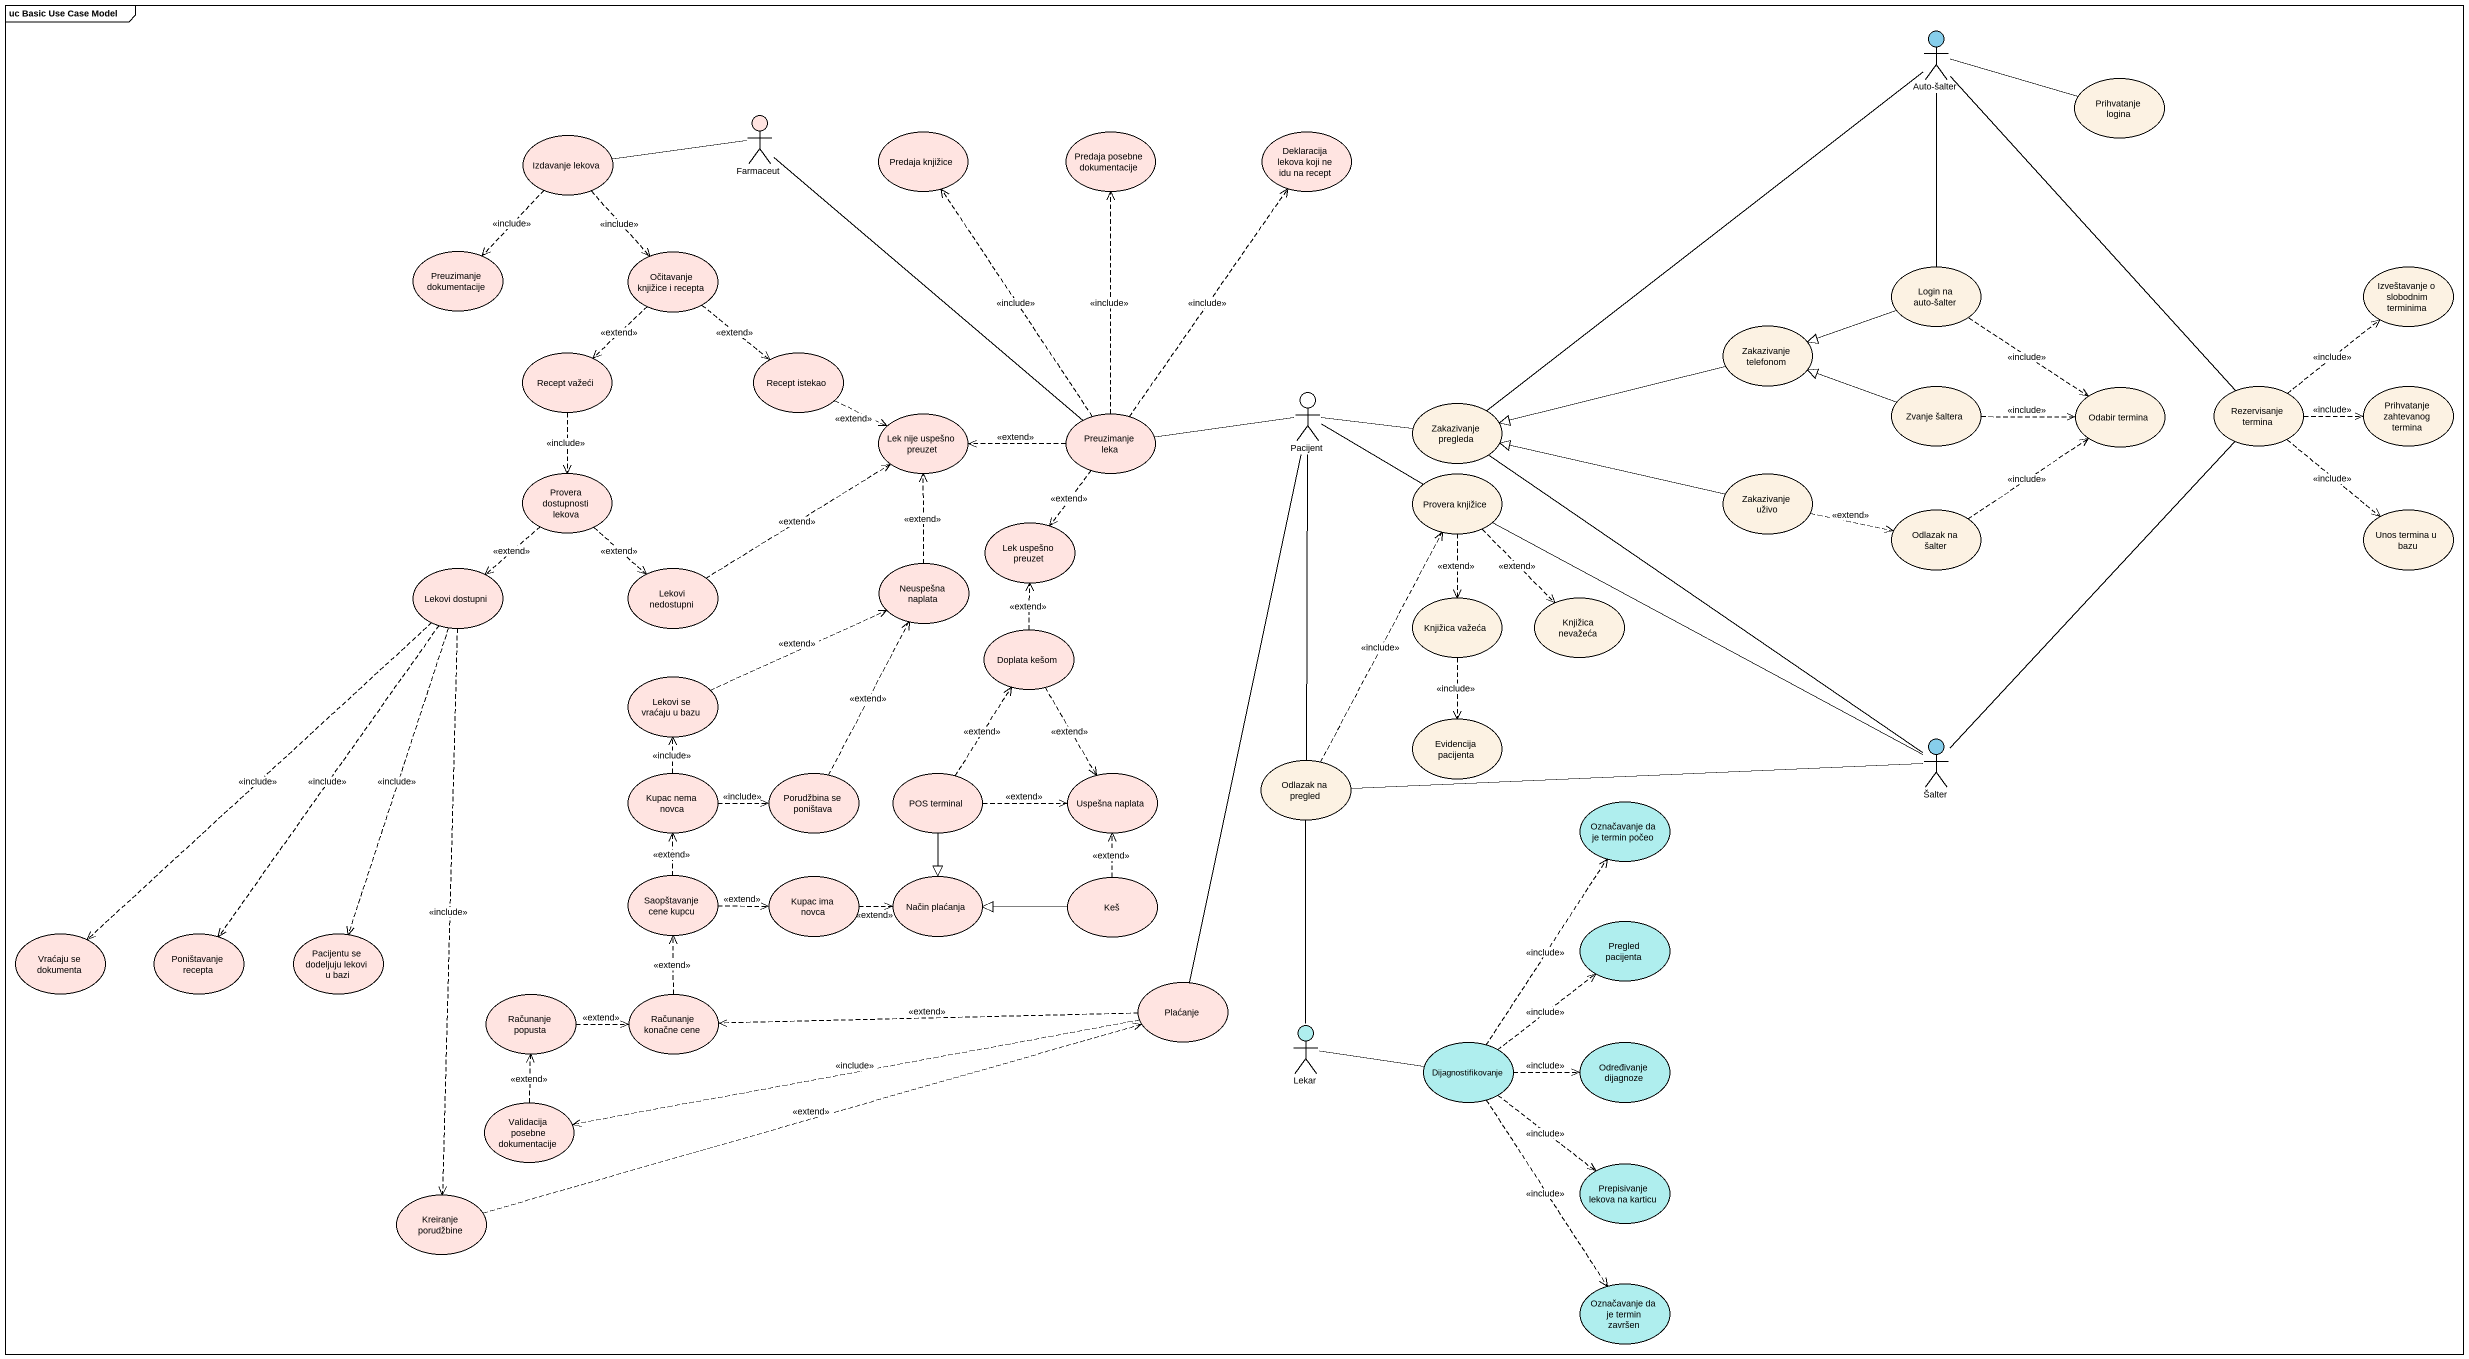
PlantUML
@startuml
mainframe uc Basic Use Case Model
actor "Auto-šalter" as Auto_šalter #87CEEB
usecase "Prihvatanje logina" as Prihvatanje_logina
usecase "Izdavanje lekova" as Izdavanje_lekova #FFE4E1
actor Farmaceut #FFE4E1
usecase "Predaja knjižice" as Predaja_knjižice #FFE4E1
usecase "Predaja posebne dokumentacije" as Predaja_posebne #FFE4E1
usecase "Deklaracija lekova koji ne idu na recept" as Deklaracija_lekova_koji_ne #FFE4E1
usecase "Preuzimanje dokumentacije" as Preuzimanje_dokumentacije #FFE4E1
usecase "Očitavanje knjižice i recepta" as Očitavanje_knjižice_i #FFE4E1
usecase "Login na auto-šalter" as Login_na_auto_šalter
usecase "Izveštavanje o slobodnim terminima" as Izveštavanje_o_slobodnim
usecase "Zakazivanje telefonom" as Zakazivanje_telefonom
usecase "Recept važeći" as Recept_važeći #FFE4E1
usecase "Recept istekao" as Recept_istekao #FFE4E1
usecase "Lek nije uspešno preuzet" as Lek_nije_uspešno_preuzet #FFE4E1
usecase "Preuzimanje leka" as Preuzimanje_leka #FFE4E1
actor Pacijent
usecase "Zakazivanje pregleda" as Zakazivanje_pregleda
usecase "Zvanje šaltera" as Zvanje_šaltera
usecase "Odabir termina" as Odabir_termina
usecase "Rezervisanje termina" as Rezervisanje_termina
usecase "Prihvatanje zahtevanog termina" as Prihvatanje_zahtevanog
usecase "Provera dostupnosti lekova" as Provera_dostupnosti_lekova #FFE4E1
usecase "Provera knjižice" as Provera_knjižice
usecase "Zakazivanje uživo" as Zakazivanje_uživo
usecase "Lek uspešno preuzet" as Lek_uspešno_preuzet #FFE4E1
usecase "Odlazak na šalter" as Odlazak_na_šalter
usecase "Unos termina u bazu" as Unos_termina_u_bazu
usecase "Lekovi dostupni" as Lekovi_dostupni #FFE4E1
usecase "Lekovi nedostupni" as Lekovi_nedostupni #FFE4E1
usecase "Neuspešna naplata" as Neuspešna_naplata #FFE4E1
usecase "Knjižica važeća" as Knjižica_važeća
usecase "Knjižica nevažeća" as Knjižica_nevažeća
usecase "Doplata kešom" as Doplata_kešom #FFE4E1
usecase "Lekovi se vraćaju u bazu" as Lekovi_se_vraćaju_u_bazu #FFE4E1
usecase "Evidencija pacijenta" as Evidencija_pacijenta
usecase "Odlazak na pregled" as Odlazak_na_pregled
actor Šalter #87CEEB
usecase "Kupac nema novca" as Kupac_nema_novca #FFE4E1
usecase "Porudžbina se poništava" as Porudžbina_se_poništava #FFE4E1
usecase "POS terminal" as POS_terminal #FFE4E1
usecase "Uspešna naplata" as Uspešna_naplata #FFE4E1
usecase "Označavanje da je termin počeo" as Označavanje_da_je_termin #AFEEEE
usecase "Saopštavanje cene kupcu" as Saopštavanje_cene_kupcu #FFE4E1
usecase "Kupac ima novca" as Kupac_ima_novca #FFE4E1
usecase "Način plaćanja" as Način_plaćanja #FFE4E1
usecase Keš #FFE4E1
usecase "Pregled pacijenta" as Pregled_pacijenta #AFEEEE
usecase "Vraćaju se dokumenta" as Vraćaju_se_dokumenta #FFE4E1
usecase "Poništavanje recepta" as Poništavanje_recepta #FFE4E1
usecase "Pacijentu se dodeljuju lekovi u bazi" as Pacijentu_se_dodeljuju #FFE4E1
usecase "Računanje popusta" as Računanje_popusta #FFE4E1
usecase "Računanje konačne cene" as Računanje_konačne_cene #FFE4E1
usecase Plaćanje #FFE4E1
actor Lekar #AFEEEE
usecase Dijagnostifikovanje #AFEEEE
usecase "Određivanje dijagnoze" as Određivanje_dijagnoze #AFEEEE
usecase "Validacija posebne dokumentacije" as Validacija_posebne #FFE4E1
usecase "Prepisivanje lekova na karticu" as Prepisivanje_lekova_na #AFEEEE
usecase "Kreiranje porudžbine" as Kreiranje_porudžbine #FFE4E1
usecase "Označavanje da je termin završen" as Označavanje_da_je_termin_2 #AFEEEE
Auto_šalter -right- Prihvatanje_logina
Auto_šalter -- Login_na_auto_šalter
Auto_šalter -- Zakazivanje_pregleda
Auto_šalter -- Rezervisanje_termina
Izdavanje_lekova ..> Preuzimanje_dokumentacije : <<include>>
Izdavanje_lekova ..> Očitavanje_knjižice_i : <<include>>
Farmaceut -left- Izdavanje_lekova
Farmaceut -- Preuzimanje_leka
Očitavanje_knjižice_i ..> Recept_važeći : <<extend>>
Očitavanje_knjižice_i ..> Recept_istekao : <<extend>>
Login_na_auto_šalter -left-|> Zakazivanje_telefonom
Login_na_auto_šalter ..> Odabir_termina : <<include>>
Zakazivanje_telefonom -left-|> Zakazivanje_pregleda
Recept_važeći ..> Provera_dostupnosti_lekova : <<include>>
Recept_istekao .right.> Lek_nije_uspešno_preuzet : <<extend>>
Preuzimanje_leka .up.> Predaja_knjižice : <<include>>
Preuzimanje_leka .up.> Predaja_posebne : <<include>>
Preuzimanje_leka .up.> Deklaracija_lekova_koji_ne : <<include>>
Preuzimanje_leka .left.> Lek_nije_uspešno_preuzet : <<extend>>
Preuzimanje_leka ..> Lek_uspešno_preuzet : <<extend>>
Pacijent -left- Preuzimanje_leka
Pacijent -right- Zakazivanje_pregleda
Pacijent -right- Provera_knjižice
Pacijent -- Odlazak_na_pregled
Pacijent -- Plaćanje
Zvanje_šaltera -left-|> Zakazivanje_telefonom
Zvanje_šaltera .right.> Odabir_termina : <<include>>
Rezervisanje_termina .up.> Izveštavanje_o_slobodnim : <<include>>
Rezervisanje_termina .right.> Prihvatanje_zahtevanog : <<include>>
Rezervisanje_termina ..> Unos_termina_u_bazu : <<include>>
Provera_dostupnosti_lekova ..> Lekovi_dostupni : <<extend>>
Provera_dostupnosti_lekova ..> Lekovi_nedostupni : <<extend>>
Provera_knjižice ..> Knjižica_važeća : <<extend>>
Provera_knjižice ..> Knjižica_nevažeća : <<extend>>
Zakazivanje_uživo -left-|> Zakazivanje_pregleda
Zakazivanje_uživo .right.> Odlazak_na_šalter : <<extend>>
Odlazak_na_šalter .up.> Odabir_termina : <<include>>
Lekovi_dostupni ..> Vraćaju_se_dokumenta : <<include>>
Lekovi_dostupni ..> Poništavanje_recepta : <<include>>
Lekovi_dostupni ..> Pacijentu_se_dodeljuju : <<include>>
Lekovi_dostupni ..> Kreiranje_porudžbine : <<include>>
Lekovi_nedostupni .up.> Lek_nije_uspešno_preuzet : <<extend>>
Neuspešna_naplata .up.> Lek_nije_uspešno_preuzet : <<extend>>
Knjižica_važeća ..> Evidencija_pacijenta : <<include>>
Doplata_kešom .up.> Lek_uspešno_preuzet : <<extend>>
Doplata_kešom ..> Uspešna_naplata : <<extend>>
Lekovi_se_vraćaju_u_bazu .right.> Neuspešna_naplata : <<extend>>
Odlazak_na_pregled .up.> Provera_knjižice : <<include>>
Odlazak_na_pregled -right- Šalter
Šalter -up- Zakazivanje_pregleda
Šalter -up- Rezervisanje_termina
Šalter -left- Provera_knjižice
Kupac_nema_novca .up.> Lekovi_se_vraćaju_u_bazu : <<include>>
Kupac_nema_novca .right.> Porudžbina_se_poništava : <<include>>
Porudžbina_se_poništava .up.> Neuspešna_naplata : <<extend>>
POS_terminal .up.> Doplata_kešom : <<extend>>
POS_terminal .right.> Uspešna_naplata : <<extend>>
POS_terminal --|> Način_plaćanja
Saopštavanje_cene_kupcu .up.> Kupac_nema_novca : <<extend>>
Saopštavanje_cene_kupcu .right.> Kupac_ima_novca : <<extend>>
Kupac_ima_novca .right.> Način_plaćanja : <<extend>>
Keš .up.> Uspešna_naplata : <<extend>>
Keš -left-|> Način_plaćanja
Računanje_popusta .right.> Računanje_konačne_cene : <<extend>>
Računanje_konačne_cene .up.> Saopštavanje_cene_kupcu : <<extend>>
Plaćanje .left.> Računanje_konačne_cene : <<extend>>
Plaćanje .left.> Validacija_posebne : <<include>>
Lekar -up- Odlazak_na_pregled
Lekar -right- Dijagnostifikovanje
Dijagnostifikovanje .up.> Označavanje_da_je_termin : <<include>>
Dijagnostifikovanje .up.> Pregled_pacijenta : <<include>>
Dijagnostifikovanje .right.> Određivanje_dijagnoze : <<include>>
Dijagnostifikovanje ..> Prepisivanje_lekova_na : <<include>>
Dijagnostifikovanje ..> Označavanje_da_je_termin_2 : <<include>>
Validacija_posebne .up.> Računanje_popusta : <<extend>>
Kreiranje_porudžbine .right.> Plaćanje : <<extend>>
@enduml
